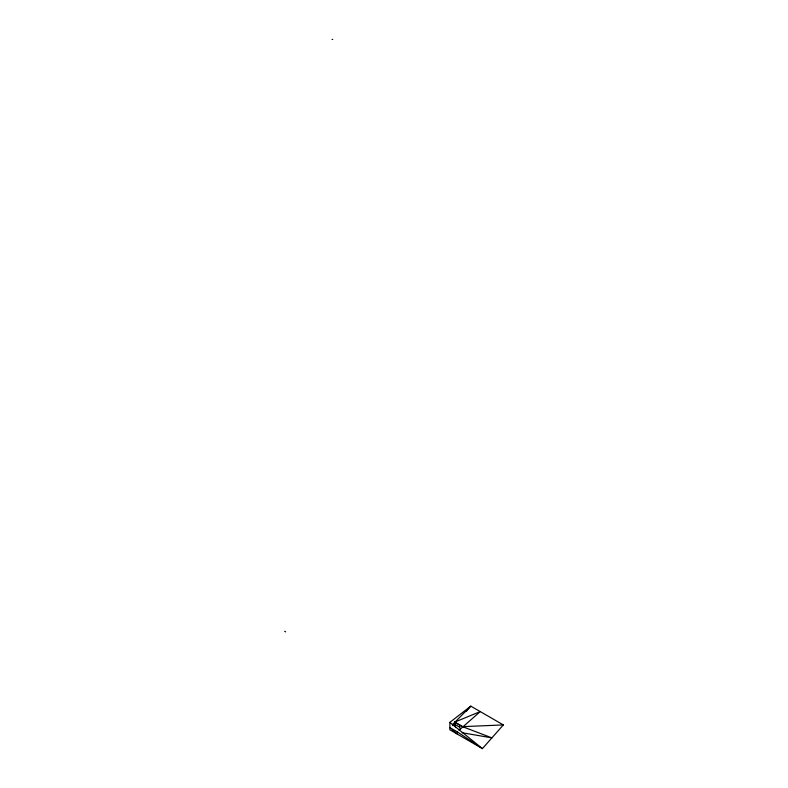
<?xml version="1.0" encoding="UTF-8"?>
<svg xmlns="http://www.w3.org/2000/svg" width="788" height="788" viewBox="0 0 788 788"><rect width="100%" height="100%" fill="white"/><g stroke="black" fill="none" stroke-linecap="round" stroke-linejoin="round"><path stroke-width="1.18" d="M452.292 724.861L470.781 706.127L503.335 724.921L482.433 748.6L449.879 729.806L449.879 722.369L470.781 706.127L465.964 711.584M459.01 730.259L480.247 711.584L454.706 722.123L455.602 727.59M452.775 725.64L454.706 724.339L459.631 727.166L460.419 729.432M503.335 724.921L462.507 726.654L454.706 722.123L462.507 726.654L491.899 737.873L462.152 732.751M332.053 39.4L332.694 39.479M284.665 631.286L285.65 631.858M457.395 731.924L449.879 727.59L457.395 734.091L457.395 731.924L482.433 748.6L449.879 722.369M459.631 724.98L459.631 727.166"/></g></svg>
